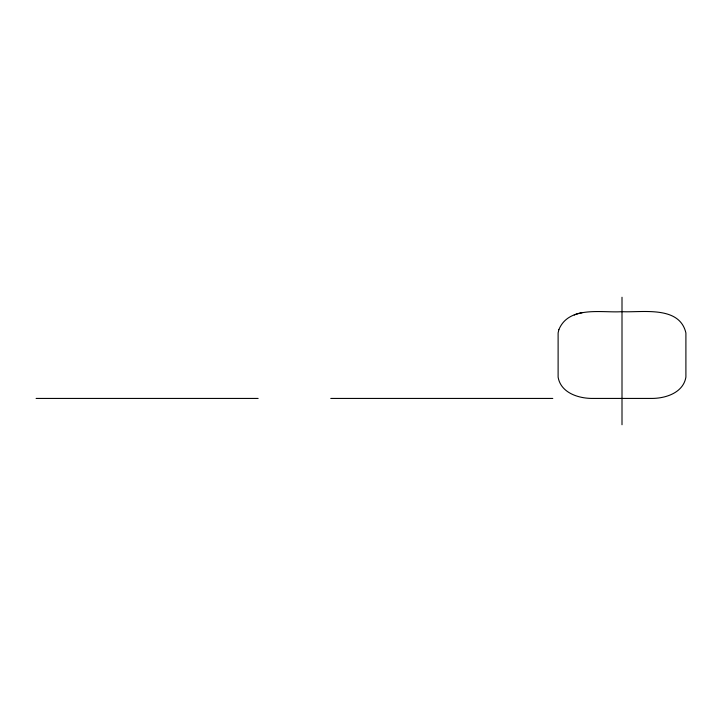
<?xml version="1.0" encoding="UTF-8"?>
<svg xmlns="http://www.w3.org/2000/svg" width="722" height="722" viewBox="0 0 722 722"><rect width="100%" height="100%" fill="white"/><g stroke="black" fill="none" stroke-linecap="round" stroke-linejoin="round"><path stroke-width="1.08" d="M36.1 398.436L258.133 398.436M330.766 398.436L552.79 398.436M622.003 297.256L622.003 424.744M574.261 314.954A31.542 31.542 0 0 1 582.067 312.761M558.864 329.665L558.115 332.95L558.115 377.155C560.823 393.102 579.017 398.643 593.114 398.427L650.901 398.427C664.989 398.643 683.192 393.102 685.9 377.155L685.9 332.95C679.501 305.162 641.732 312.77 622.003 311.669C602.31 313.095 568.864 305.307 558.864 329.665"/></g></svg>
